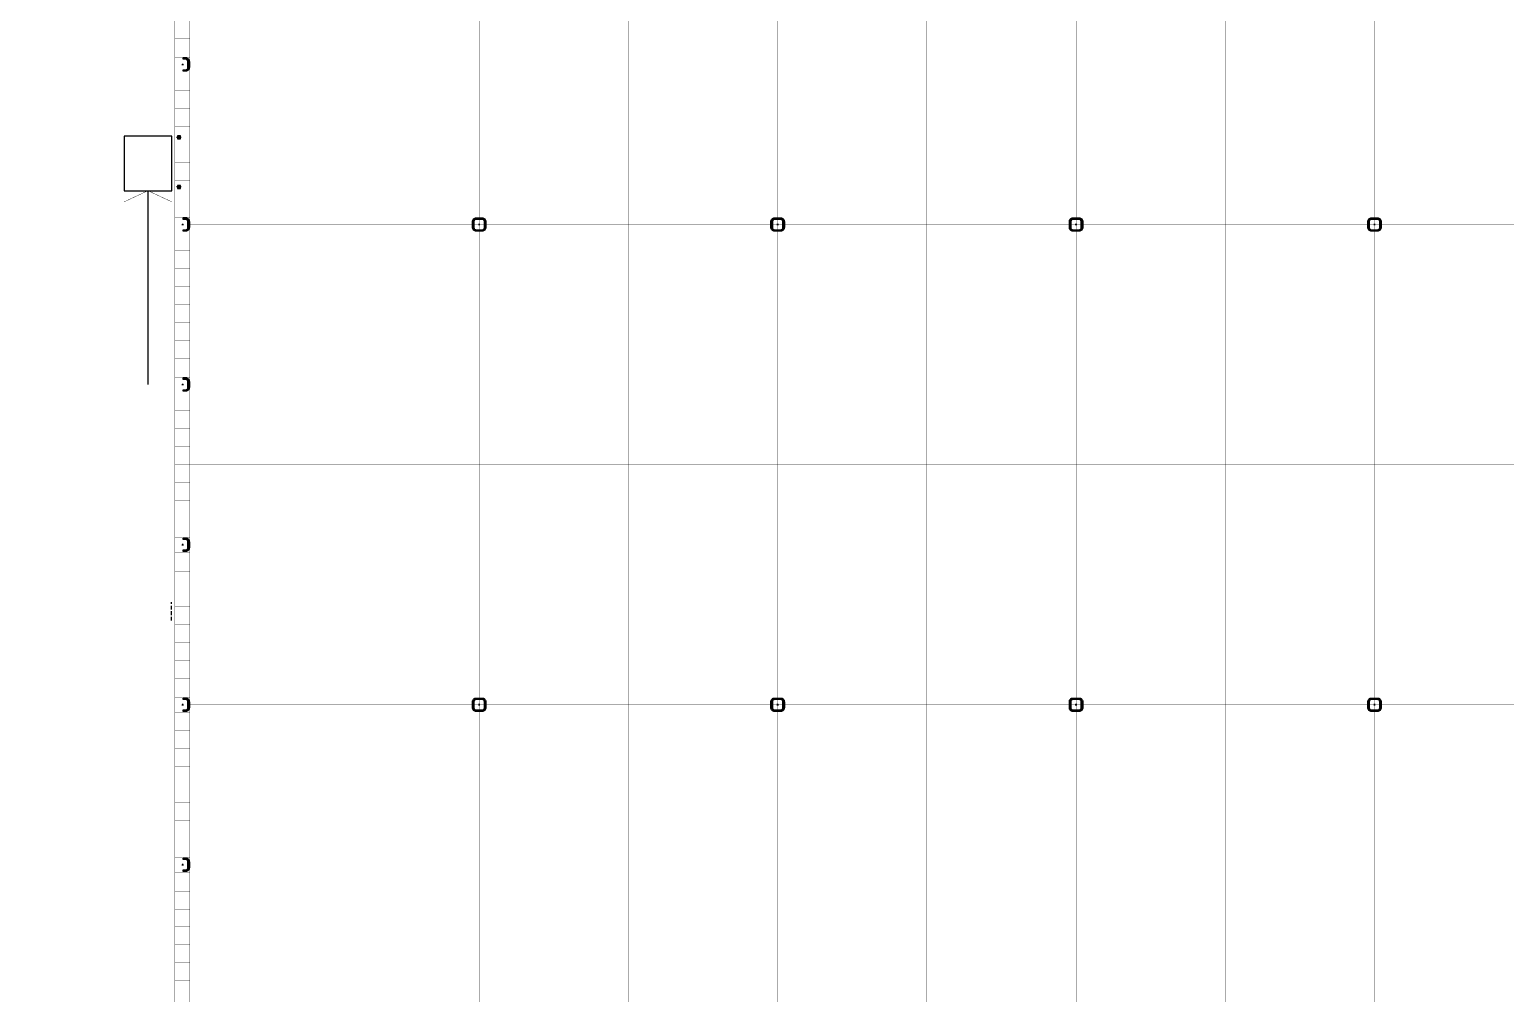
# Model space of a CAD drawing. Header units: millimetres. Extents: x 64 to 660, y 33 to 427.
# Drawn here: x 139.4 to 238.3, y 105.4 to 170.1 of the extents above; entities that cross this region are included whole.
import ezdxf

# ---------------------------------------------------------------- set-up
doc = ezdxf.new("R2010")
doc.units = ezdxf.units.MM
for name, pattern in [('CONTIN', [0]), ('DASHDOT', [1, 0.5, -0.25, 0, -0.25]), ('HIDDEN', [0.375, 0.25, -0.125])]:
    doc.linetypes.add(name, pattern=pattern)
for name, color, linetype in [('A-CARP-DEFENSAS', 37, 'Continuous'), ('A-CHAPA-PROY', 251, 'HIDDEN'), ('A-ESCALERA-DET', 252, 'Continuous'), ('A-MURO-VISTA-01', 251, 'Continuous'), ('A-PAV-JUNTA-CONTRACCION-01', 7, 'Continuous'), ('A-PAV-JUNTA-CONTRACCION-02', 251, 'CONTIN'), ('A-PAV-JUNTA-DILATACION', 251, 'Continuous'), ('A-PAV-JUNTA-EXPANSION', 251, 'Continuous'), ('A-PISO-EXT', 7, 'Continuous'), ('Contorno', 7, 'Continuous')]:
    doc.layers.add(name, color=color, linetype=linetype)

# ---------------------------------------------------------------- blocks, each defined once
blk = doc.blocks.new('*U45')
at = {"true_color": 0xf3e03b}
h = blk.add_hatch(color=53, dxfattribs=at)
h.dxf.hatch_style = 1
edge = h.paths.add_edge_path()
edge.add_line((0.35, 0.025), (0.35, 0.2))
edge.add_arc((0.2, 0.2), 0.15, 360, 450)
edge.add_line((0.2, 0.35), (-0.2, 0.35))
edge.add_arc((-0.2, 0.2), 0.15, 90, 180)
edge.add_line((-0.35, 0.2), (-0.35, 0.025))
edge.add_line((-0.35, 0.025), (-0.45, 0.025))
edge.add_line((-0.45, 0.025), (-0.45, 0.2))
edge.add_arc((-0.2, 0.2), 0.25, 90, 180, ccw=False)
edge.add_line((-0.2, 0.45), (0.2, 0.45))
edge.add_arc((0.2, 0.2), 0.25, 0, 90, ccw=False)
edge.add_line((0.45, 0.2), (0.45, 0.025))
edge.add_line((0.45, 0.025), (0.35, 0.025))
at = {"color": 253, "linetype": 'DASHDOT', "ltscale": 0.2}
for p, q in [((-0.05, 0), (0.05, 0)), ((0, -0.05), (0, 0.05))]:
    blk.add_line(p, q, dxfattribs=at)
blk.add_lwpolyline([(0.35, 0.025), (0.35, 0.2, 0.414214), (0.2, 0.35), (-0.2, 0.35, 0.414214), (-0.35, 0.2), (-0.35, 0.025), (-0.45, 0.025), (-0.45, 0.2, -0.414214), (-0.2, 0.45), (0.2, 0.45, -0.414214), (0.45, 0.2), (0.45, 0.025)], format="xyb", close=True)
blk.add_lwpolyline([(0.4, 0), (0.4, 0.2, 0.414214), (0.2, 0.4), (-0.2, 0.4, 0.414214), (-0.4, 0.2), (-0.4, 0)], format="xyb", dxfattribs=at)
at = {"color": 251, "linetype": 'HIDDEN', "ltscale": 0.1}
for centre in [(-0.4, 0.1), (0, 0.4), (0.4, 0.1)]:
    blk.add_circle(centre, 0.05, dxfattribs=at)
blk = doc.blocks.new('*U13')
at = {"true_color": 0xf3e03b}
h = blk.add_hatch(color=53, dxfattribs=at)
h.dxf.hatch_style = 1
edge = h.paths.add_edge_path()
edge.add_line((-0.35, -0.025), (-0.35, -0.2))
edge.add_arc((-0.2, -0.2), 0.15, 180, 270)
edge.add_line((-0.2, -0.35), (0.2, -0.35))
edge.add_arc((0.2, -0.2), 0.15, 270, 360)
edge.add_line((0.35, -0.2), (0.35, -0.025))
edge.add_line((0.35, -0.025), (0.45, -0.025))
edge.add_line((0.45, -0.025), (0.45, -0.2))
edge.add_arc((0.2, -0.2), 0.25, -90, 0, ccw=False)
edge.add_line((0.2, -0.45), (-0.2, -0.45))
edge.add_arc((-0.2, -0.2), 0.25, 180, 270, ccw=False)
edge.add_line((-0.45, -0.2), (-0.45, -0.025))
edge.add_line((-0.45, -0.025), (-0.35, -0.025))
at = {"color": 253, "linetype": 'DASHDOT', "ltscale": 0.2}
for p, q in [((0.05, 0), (-0.05, 0)), ((0, 0.05), (0, -0.05))]:
    blk.add_line(p, q, dxfattribs=at)
blk.add_lwpolyline([(-0.4, 0), (-0.4, -0.2, 0.414214), (-0.2, -0.4), (0.2, -0.4, 0.414214), (0.4, -0.2), (0.4, 0)], format="xyb", dxfattribs=at)
blk.add_lwpolyline([(-0.35, -0.025), (-0.35, -0.2, 0.414214), (-0.2, -0.35), (0.2, -0.35, 0.414214), (0.35, -0.2), (0.35, -0.025), (0.45, -0.025), (0.45, -0.2, -0.414214), (0.2, -0.45), (-0.2, -0.45, -0.414214), (-0.45, -0.2), (-0.45, -0.025)], format="xyb", close=True)
at = {"color": 251, "linetype": 'HIDDEN', "ltscale": 0.1}
for centre in [(-0.4, -0.1), (0, -0.4), (0.4, -0.1)]:
    blk.add_circle(centre, 0.05, dxfattribs=at)
blk = doc.blocks.new('DEFENSA-03-PUNTUAL-PL')
blk.add_hatch(color=253).paths.add_polyline_path([(0.1, 0.1), (0.1, -0.1), (-0.1, -0.1), (-0.1, 0.1)])
at = {"true_color": 0xf3e03b}
h = blk.add_hatch(color=53, dxfattribs=at)
h.dxf.hatch_style = 1
edge = h.paths.add_edge_path()
edge.add_arc((0, 0), 0.05, 0, 360)
at = {"linetype": 'HIDDEN', "ltscale": 0.2}
for p, q in [((-0.15, 0), (0.15, 0)), ((0, -0.15), (0, 0.15))]:
    blk.add_line(p, q, dxfattribs=at)
blk.add_lwpolyline([(0.1, 0.1), (0.1, -0.1), (-0.1, -0.1), (-0.1, 0.1)], close=True)
for centre, radius in [((-0.075, 0.075), 0.0104), ((0, 0), 0.05), ((0.075, 0.075), 0.0104), ((-0.075, -0.075), 0.0104), ((0.075, -0.075), 0.0104)]:
    blk.add_circle(centre, radius)
blk = doc.blocks.new('A$C25E1659C')
at = {"layer": 'A-PISO-EXT', "linetype": 'HIDDEN', "ltscale": 10}
blk.add_lwpolyline([(43.114995, 42.925183), (43.114995, 95.925183), (38.114995, 95.925183, -0.414214), (37.614995, 96.425183), (37.614995, 97.425183, -0.414214), (38.114995, 97.925183), (43.114995, 97.925183), (43.114995, 104.925183), (-1.756586, 104.925183, -0.414065), (-8.256585, 111.421882), (-8.266739, 131.417565, -0.181203), (-4.57815, 141.276682), (-1.581639, 144.71725, -0.216304), (2.181643, 146.425183), (2.181643, 146.425183), (7.235466, 146.425183, -0.177744), (23.410172, 140.487683, 0.301681), (39.886411, 138.540567, -0.117629), (47.786396, 140.425183), (90.214995, 140.425183)], format="xyb", dxfattribs=at)

msp = doc.modelspace()

# ---------------------------------------------------------------- linework, layer by layer
at = {"layer": 'A-CHAPA-PROY'}
msp.add_line((148.883, 130.441), (148.883, 131.681), dxfattribs=at)
at = {"layer": 'A-ESCALERA-DET'}
msp.add_line((147.313, 159.271), (147.313, 146.271), dxfattribs=at)
at = {"layer": 'A-ESCALERA-DET', "const_width": 0.025}
for points in [[(145.713, 158.521), (147.313, 159.271), (148.913, 158.521)], [(147.313, 146.271), (147.313, 147.021)]]:
    msp.add_lwpolyline(points, dxfattribs=at)
at = {"layer": 'A-MURO-VISTA-01'}
msp.add_lwpolyline([(148.913, 159.271), (148.913, 162.931), (145.713, 162.931), (145.713, 159.271)], close=True, dxfattribs=at)
at = {"layer": 'A-PAV-JUNTA-CONTRACCION-01', "const_width": 0.02}
for points in [[(159.513, 218.101), (159.513, 93.201)], [(179.513, 218.101), (179.513, 93.201)], [(199.513, 218.101), (199.513, 93.201)], [(219.513, 218.101), (219.513, 93.201)], [(438.913, 140.901), (150.113, 140.901)], [(438.913, 109.001), (150.113, 109.001)]]:
    msp.add_lwpolyline(points, dxfattribs=at)
at = {"layer": 'A-PAV-JUNTA-CONTRACCION-02', "const_width": 0.02}
for points in [[(150.113, 169.481), (149.113, 169.481)], [(150.113, 165.981), (149.113, 165.981)], [(150.113, 164.781), (149.113, 164.781)], [(150.113, 163.581), (149.113, 163.581)], [(150.113, 162.381), (149.113, 162.381)], [(150.113, 161.181), (149.113, 161.181)], [(150.113, 159.981), (149.113, 159.981)], [(150.113, 158.781), (149.113, 158.781)], [(150.113, 155.241), (149.113, 155.241)], [(150.113, 154.041), (149.113, 154.041)], [(150.113, 152.841), (149.113, 152.841)], [(150.113, 151.641), (149.113, 151.641)], [(150.113, 150.441), (149.113, 150.441)], [(150.113, 149.241), (149.113, 149.241)], [(150.113, 148.041), (149.113, 148.041)], [(150.113, 144.501), (149.113, 144.501)], [(150.113, 143.301), (149.113, 143.301)], [(150.113, 142.101), (149.113, 142.101)], [(150.113, 140.901), (149.113, 140.901)], [(150.113, 139.701), (149.113, 139.701)], [(150.113, 138.501), (149.113, 138.501)], [(150.113, 137.301), (149.113, 137.301)], [(150.113, 133.761), (149.113, 133.761)], [(150.113, 132.561), (149.113, 132.561)], [(150.113, 131.361), (149.113, 131.361)], [(150.113, 130.161), (149.113, 130.161)], [(150.113, 128.961), (149.113, 128.961)], [(150.113, 127.761), (149.113, 127.761)], [(150.113, 126.561), (149.113, 126.561)], [(150.113, 123.041), (149.113, 123.041)], [(150.113, 121.841), (149.113, 121.841)], [(150.113, 120.641), (149.113, 120.641)], [(150.113, 119.441), (149.113, 119.441)], [(150.113, 118.241), (149.113, 118.241)], [(150.113, 117.041), (149.113, 117.041)], [(150.113, 115.841), (149.113, 115.841)], [(150.113, 112.301), (149.113, 112.301)], [(150.113, 111.101), (149.113, 111.101)], [(150.113, 109.901), (149.113, 109.901)], [(150.113, 108.701), (149.113, 108.701)], [(150.113, 107.501), (149.113, 107.501)], [(150.113, 106.301), (149.113, 106.301)]]:
    msp.add_lwpolyline(points, dxfattribs=at)
at = {"layer": 'A-PAV-JUNTA-DILATACION', "const_width": 0.02}
for points in [[(438.913, 218.101), (438.913, 93.201), (150.113, 93.201), (150.113, 218.101)], [(169.513, 218.101), (169.513, 93.201)], [(189.513, 218.101), (189.513, 93.201)], [(209.513, 218.101), (209.513, 93.201)], [(229.513, 218.101), (229.513, 93.201)], [(438.913, 157.001), (150.113, 157.001)], [(438.913, 124.801), (150.113, 124.801)]]:
    msp.add_lwpolyline(points, dxfattribs=at)
at = {"layer": 'A-PAV-JUNTA-EXPANSION', "const_width": 0.02}
for points in [[(149.123, 92.211), (439.903, 92.211), (439.903, 221.791), (149.123, 221.791)], [(149.123, 167.231), (150.113, 167.231), (150.113, 168.231), (149.123, 168.231)], [(149.123, 156.501), (150.113, 156.501), (150.113, 157.501), (149.123, 157.501)], [(149.123, 145.771), (150.113, 145.771), (150.113, 146.771), (149.123, 146.771)], [(149.123, 135.031), (150.113, 135.031), (150.113, 136.031), (149.123, 136.031)], [(149.123, 124.301), (150.113, 124.301), (150.113, 125.301), (149.123, 125.301)], [(149.123, 113.571), (150.113, 113.571), (150.113, 114.571), (149.123, 114.571)]]:
    msp.add_lwpolyline(points, close=True, dxfattribs=at)

# ---------------------------------------------------------------- block references
at = {"layer": 'A-CARP-DEFENSAS', "rotation": 90}
for p in [(149.638, 167.731), (149.638, 157.001), (149.638, 146.271), (149.638, 135.531), (149.638, 124.801), (149.638, 114.071)]:
    msp.add_blockref('*U13', p, dxfattribs=at)
at = {"layer": 'A-CARP-DEFENSAS', "xscale": -1, "rotation": 90}
for p in [(149.386, 162.849), (149.386, 159.521)]:
    msp.add_blockref('DEFENSA-03-PUNTUAL-PL', p, dxfattribs=at)
at = {"layer": 'A-CARP-DEFENSAS'}
for name, p in [('*U45', (169.513, 157.001)), ('*U45', (189.513, 157.001)), ('*U45', (209.513, 157.001)), ('*U45', (229.513, 157.001)), ('*U13', (169.513, 157.001)), ('*U13', (189.513, 157.001)), ('*U13', (209.513, 157.001)), ('*U13', (229.513, 157.001)), ('*U45', (169.513, 124.801)), ('*U13', (169.513, 124.801)), ('*U45', (189.513, 124.801)), ('*U13', (189.513, 124.801)), ('*U45', (209.513, 124.801)), ('*U13', (209.513, 124.801)), ('*U45', (229.513, 124.801)), ('*U13', (229.513, 124.801))]:
    msp.add_blockref(name, p, dxfattribs=at)
at = {"layer": 'Contorno', "color": 252, "linetype": 'ByBlock', "extrusion": (-3.33514e-06, 9.20456e-07, 1)}
msp.add_blockref('A$C25E1659C', (72.798, 100.076, 0), dxfattribs=at)

doc.saveas('drawing.dxf')
